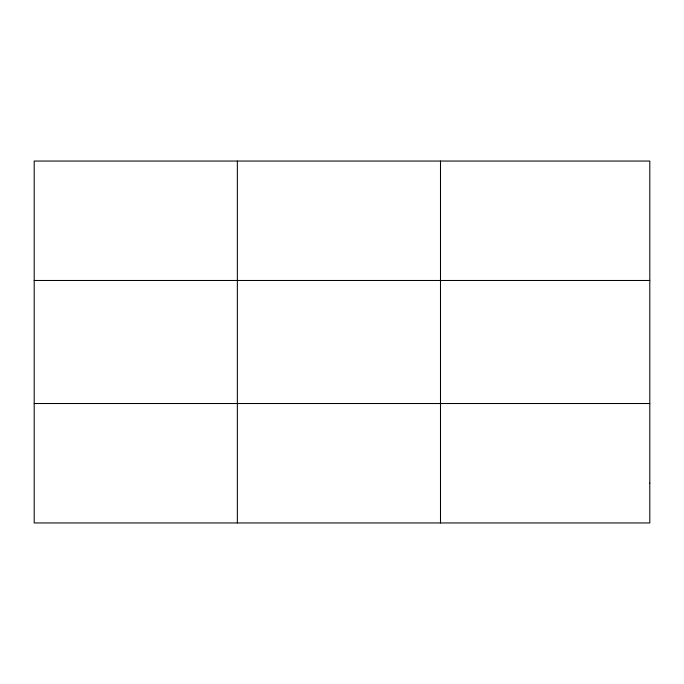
<?xml version="1.0" encoding="UTF-8"?>
<svg xmlns="http://www.w3.org/2000/svg" width="684" height="684" viewBox="0 0 684 684"><rect width="100%" height="100%" fill="white"/><g stroke="black" fill="none" stroke-linecap="round" stroke-linejoin="round"><path stroke-width="1.03" d="M237.348 522.952L237.348 161.048M440.496 522.952L440.496 161.048M34.2 280.474L649.8 280.474M34.2 403.526L649.8 403.526M649.8 483.143L649.8 522.952L34.2 522.952L34.2 161.048L649.8 161.048L649.8 483.143"/></g></svg>
